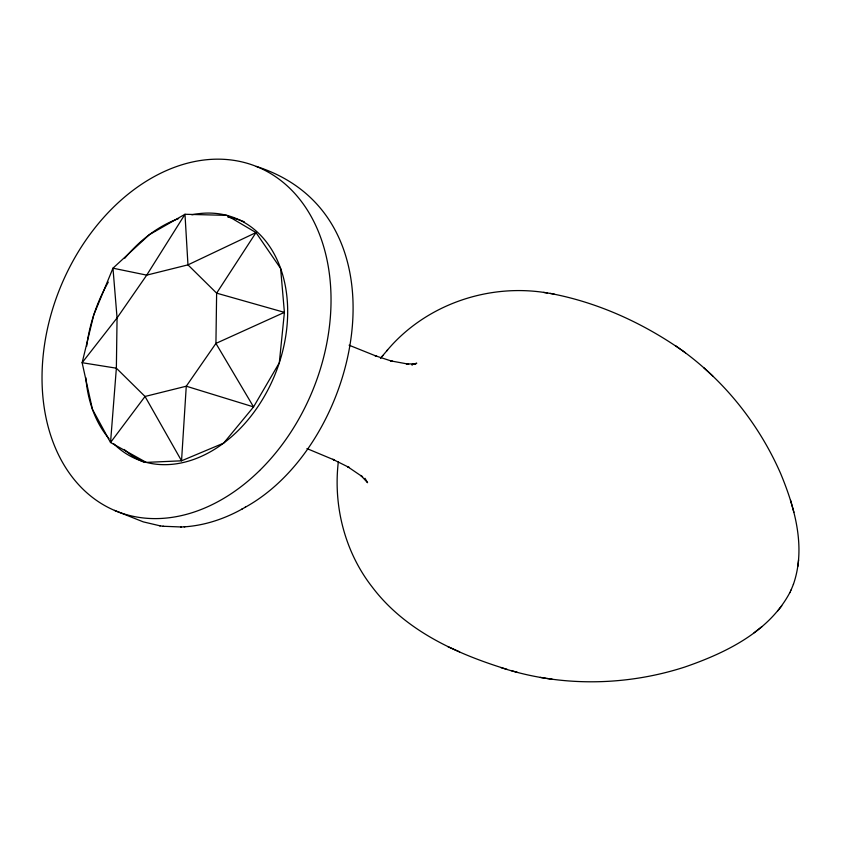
<?xml version="1.0" encoding="UTF-8"?>
<svg xmlns="http://www.w3.org/2000/svg" width="841" height="841" viewBox="0 0 841 841"><rect width="100%" height="100%" fill="white"/><g stroke="black" fill="none" stroke-linecap="round" stroke-linejoin="round"><path stroke-width="1.26" d="M245.015 507.386C360.726 443.848 410.376 215.401 256.295 166.423M793.389 584.379C806.13 547.764 794.892 507.806 780.585 473.42C759.076 424.316 724.522 380.794 680.905 349.52M338.334 461.772C333.099 505.935 344.863 552.222 372.458 587.344C405.215 630.613 456.579 653.899 507.144 669.394M797.878 566.329L798.593 559.938M793.462 584.18L791.118 589.93M500.742 667.512C560.148 687.044 625.567 686.235 684.931 666.997C725.489 652.973 769.031 632.022 789.962 592.369M789.794 592.726L791.202 589.751M380.489 358.445L382.876 355.47M781.783 605.783L777.83 610.808M386.597 351.065C425.062 304.747 488.526 282.881 547.544 293.004M381.972 356.542L387.606 349.867M754.062 632.8L762.02 626.534M184.221 526.844C204.563 525.53 224.347 518.929 242.092 509.047M241.588 509.331L245.498 507.112M412.174 364.605L414.098 363.838L412.143 364.584M412.101 364.647L416.779 363.228L411.827 364.616M411.659 364.658L416.179 363.564L412.616 364.248L415.233 363.838L406.382 363.974L408.642 364.174L390.645 360.873L392.631 361.451L375.023 355.69L376.915 356.384L349.089 345.199M162.954 526.245L181.383 526.992M180.741 527.034L184.873 526.813M114.45 510.382L143.254 521.862L160.232 525.867M159.59 525.783L163.585 526.329M550.13 293.414C598.855 302.539 645.268 324.006 685.478 352.81M543.58 292.395L554.135 294.024M540.216 677.383L545.82 678.267M546.734 678.393L552.285 679.265M511.149 670.54L517.509 672.411M306.923 448.558L334.592 460.122L332.752 459.302L349.341 467.554L347.512 466.597L362.66 476.91L360.894 475.47L367.57 482.713L364.994 478.266M447.811 646.613L453.488 649.136M453.909 649.336L459.596 651.859M675.533 345.704L680.148 349.015M703.854 367.78L708.154 371.733M708.595 372.174L712.832 376.074M793.883 512.295L790.487 500.038M144.358 462.34A130.229 95.401 -67.7 0 1 124.163 449.451M227.911 217.178A130.229 95.401 -67.7 0 1 244.321 221.835M191.864 214.791A130.229 95.401 -67.7 0 1 278.571 364.994A130.229 95.401 -67.7 0 1 113.798 443.838M108.973 438.624A130.229 95.401 -67.7 0 1 85.835 377.693M86.665 346.25A130.229 95.401 -67.7 0 1 108.289 282.134M124.815 258.198A130.229 95.401 -67.7 0 1 178.628 218.565M117.067 317.93L116.363 368.19L110.539 442.503L146.239 462.392L181.54 460.805L223.643 443.133L253.561 406.907L279.307 362.797L284.405 312.368L280.621 268.458L256 232.579L226.818 215.37L184.988 214.276L149.414 234.628L112.967 268.184L93.75 314.965L82.134 362.713L92.436 409.304L110.539 442.503L145.03 396.468L186.271 386.208L253.561 406.907L215.927 343.412L216.631 293.152L256 232.579L187.964 264.862L146.723 275.133L112.967 268.184L117.067 317.93L82.134 362.713L116.363 368.19L145.03 396.468L181.54 460.805L186.271 386.208L215.927 343.412L284.405 312.368L216.631 293.152L187.964 264.862L184.988 214.276L146.723 275.133L117.067 317.93M259.627 470.529A186.04 136.284 -67.7 0 0 257.924 167.096A186.04 136.284 -67.7 0 0 42.029 379.018A186.04 136.284 -67.7 0 0 259.627 470.529"/></g></svg>
